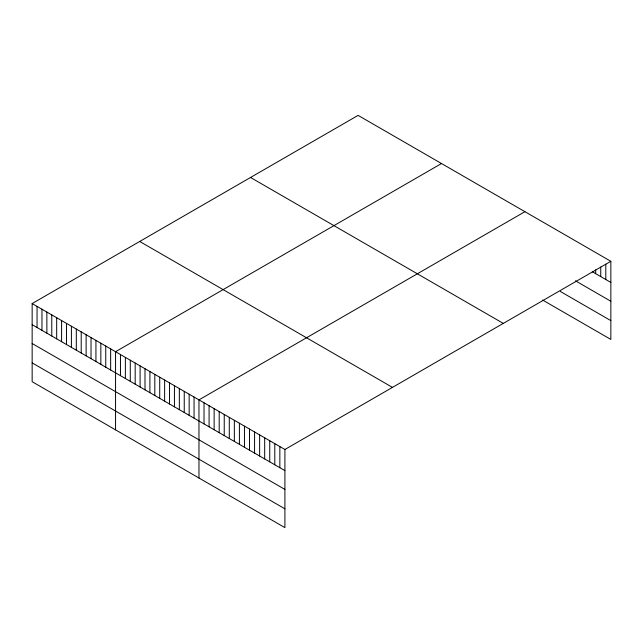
<?xml version="1.0" encoding="UTF-8"?>
<svg xmlns="http://www.w3.org/2000/svg" width="643" height="643" viewBox="0 0 643 643"><rect width="100%" height="100%" fill="white"/><g stroke="black" fill="none" stroke-linecap="round" stroke-linejoin="round"><path stroke-width="0.96" d="M32.15 303.56L284.905 449.489L284.905 527.622L32.15 381.701L32.15 303.56L358.095 115.378L610.85 261.299L610.85 339.44L542.604 300.04M441.508 163.531L115.555 351.713L115.555 429.854M524.913 211.684L198.968 399.874L198.968 478.006M284.905 449.489L610.85 261.299M592.316 271.732L610.85 282.43M575.461 280.814L610.85 301.245M560.302 291.44L610.85 320.624M250.537 177.476L503.284 323.405M139.716 241.463L392.463 387.383M32.15 324.691L284.905 470.62M32.15 343.507L284.905 489.427M32.15 362.885L284.905 508.814M605.794 264.144L605.794 279.512M600.739 266.99L600.739 276.594M595.683 269.835L595.683 273.677M279.85 446.563L279.85 467.694M274.794 443.646L274.794 464.776M269.738 440.728L269.738 461.859M264.683 437.811L264.683 458.941M259.627 434.893L259.627 456.024M254.572 431.975L254.572 453.106M249.516 429.058L249.516 450.188M244.461 426.14L244.461 447.271M239.405 423.223L239.405 444.353M234.349 420.297L234.349 441.428M229.294 417.379L229.294 438.51M224.238 414.462L224.238 435.592M219.191 411.544L219.191 432.675M214.135 408.626L214.135 429.757M209.079 405.709L209.079 426.839M204.024 402.791L204.024 423.922M194.057 397.036L194.057 418.167M189.155 394.207L189.155 415.338M184.244 391.37L184.244 412.501M179.341 388.541L179.341 409.671M174.438 385.712L174.438 406.834M169.527 382.874L169.527 404.005M164.624 380.045L164.624 401.176M159.713 377.208L159.713 398.339M154.81 374.379L154.81 395.509M149.899 371.541L149.899 392.672M144.996 368.712L144.996 389.843M140.094 365.875L140.094 387.006M135.183 363.046L135.183 384.176M130.28 360.217L130.28 381.347M125.369 357.379L125.369 378.51M120.466 354.55L120.466 375.681M110.652 348.884L110.652 370.014M105.749 346.047L105.749 367.177M100.838 343.217L100.838 364.348M95.936 340.388L95.936 361.519M91.025 337.551L91.025 358.681M86.122 334.722L86.122 355.852M81.211 331.884L81.211 353.015M76.308 329.055L76.308 350.186M71.397 326.218L71.397 347.349M66.494 323.389L66.494 344.519M61.591 320.56L61.591 341.69M56.68 317.722L56.68 338.853M51.778 314.893L51.778 336.024M46.867 312.056L46.867 333.187M41.964 309.227L41.964 330.357M37.053 306.389L37.053 327.52"/></g></svg>
